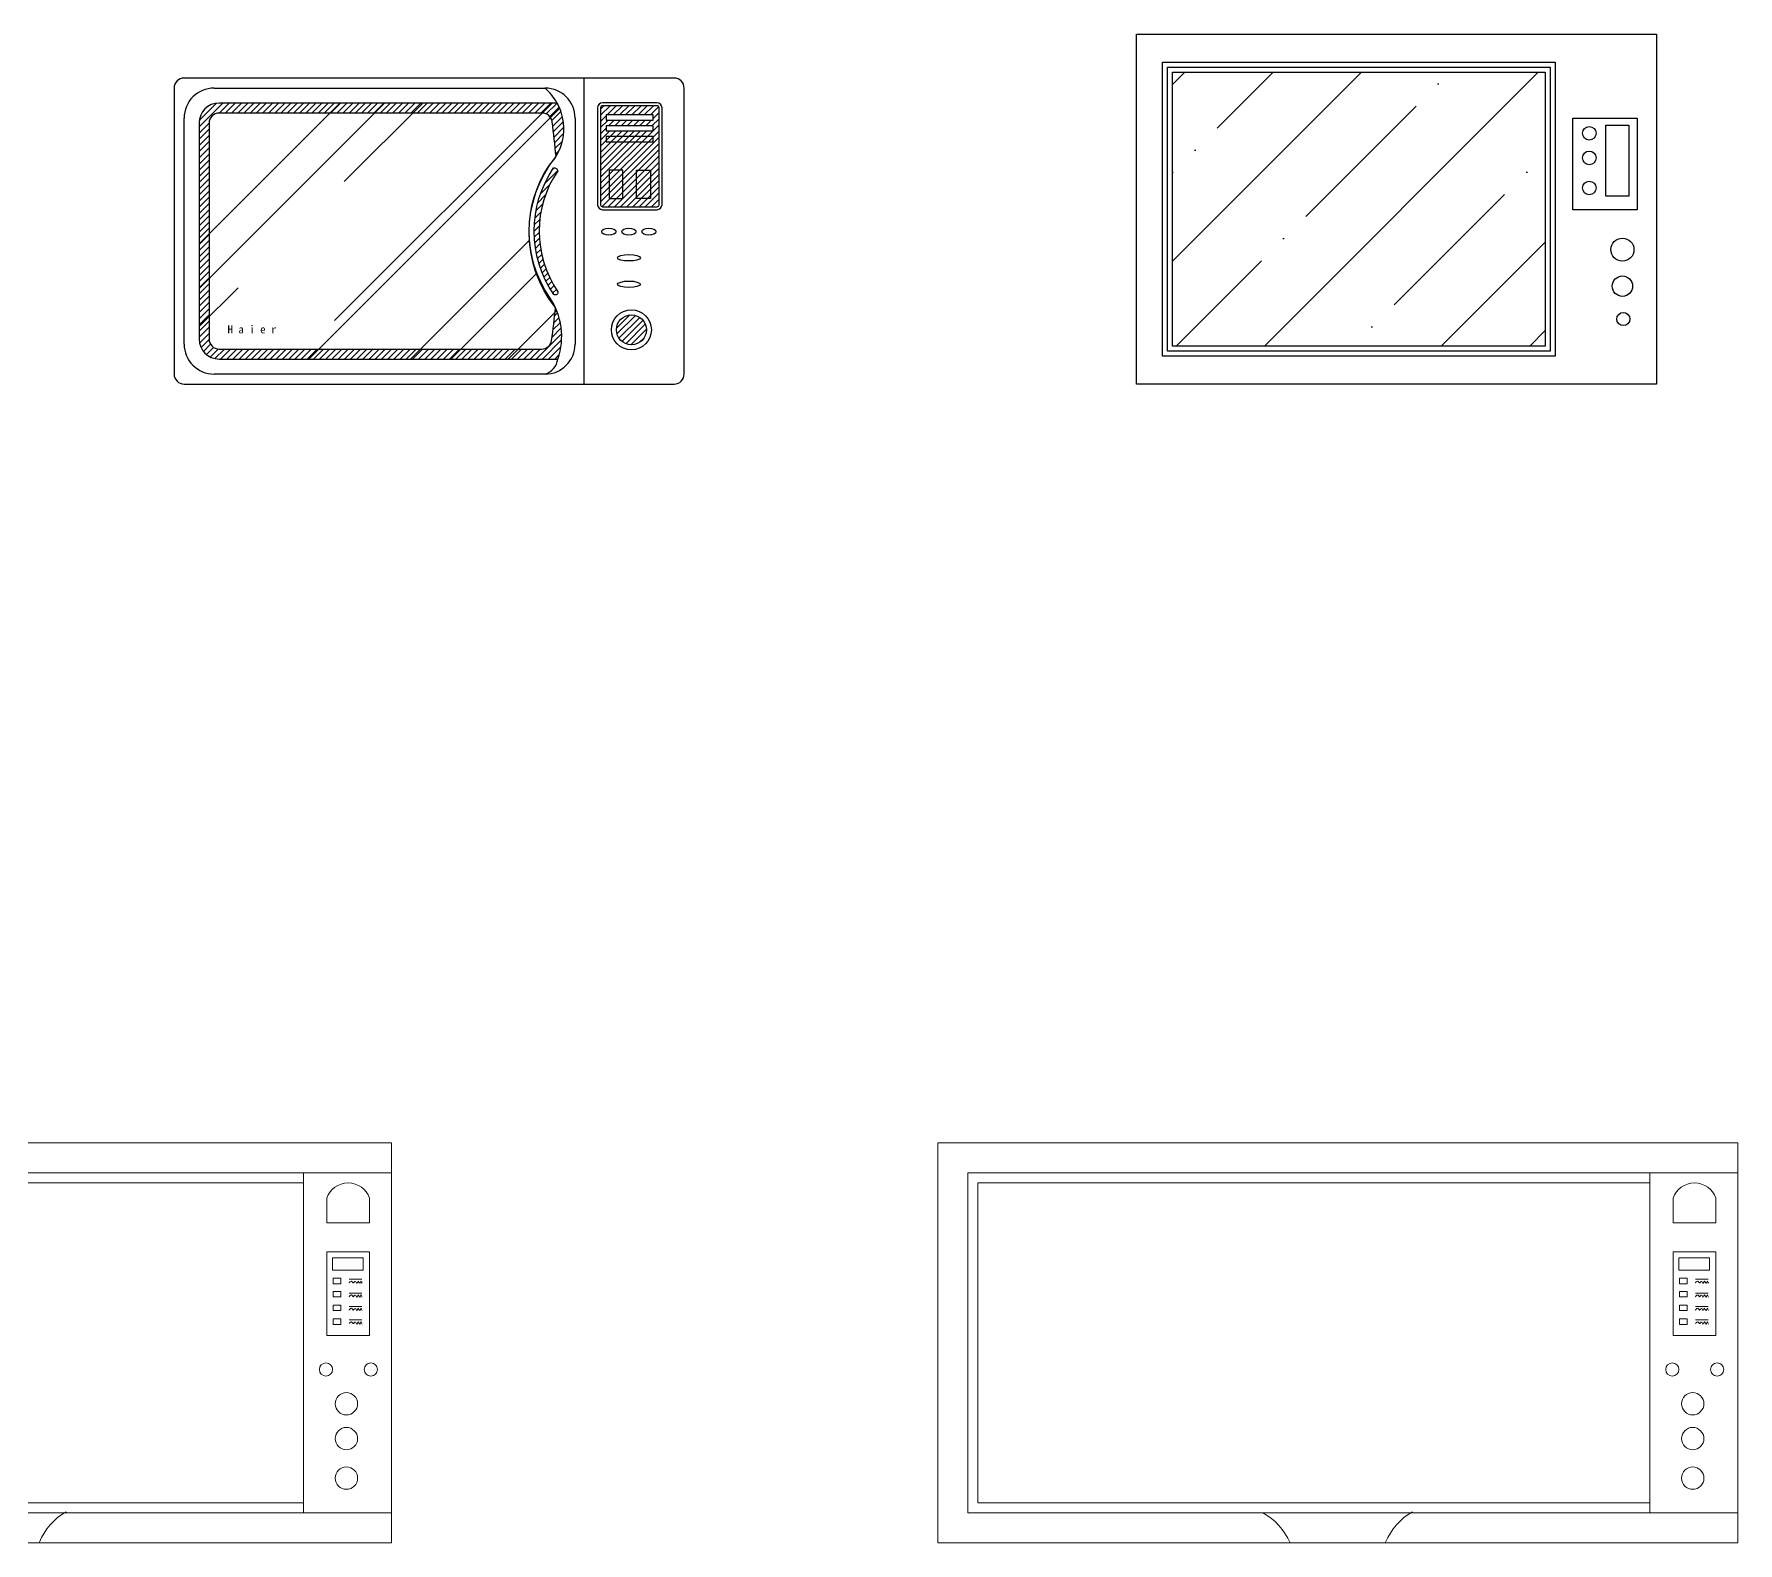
# Model space of a CAD drawing. Header units: millimetres. Extents: x 1738 to 17488, y 11313 to 20600.
# Drawn here: x 8532 to 10236, y 11313 to 12822 of the extents above; entities that cross this region are included whole.
import ezdxf
from ezdxf.enums import TextEntityAlignment as Align

# ---------------------------------------------------------------- set-up
doc = ezdxf.new("R2010")
doc.units = ezdxf.units.MM
doc.styles.add('STYLE4', font='', dxfattribs={"height": 4})
doc.styles.get('STYLE4').set_extended_font_data('SimHei')
pattern_1 = [(45, (-56719.12399005696, 1766.058679820957), (-3.093592167691145, 3.093592167691146), [])]

# ---------------------------------------------------------------- blocks, each defined once
blk = doc.blocks.new('A$C348476DE')
at = {"ltscale": 1000}
h = blk.add_hatch(dxfattribs=at)
h.set_pattern_fill('ANSI35', color=256, scale=500, style=0)
h.set_pattern_definition([(45, (17537.57009273749, -30450.00792729257), (-88.38834764831843, 88.38834764831844), []), (45, (17625.95844023747, -30450.00792729257), (-88.38834764831843, 88.38834764831844), [156.25, -31.25, 0, -31.25])])
h.paths.add_polyline_path([(408.6467634485234, 311.7492751608133), (36.15872130872594, 311.7492751608133), (36.15872130872594, 38.02100678478564), (408.6467634485234, 38.02100678478564)])
for points in [[(2.122813748428598e-05, 350.0000237975964), (520.0000212281375, 350.0000237975964), (520.0000212281375, 2.379759644099977e-05), (2.122813748428598e-05, 2.379759644099977e-05)], [(26.15872130872594, 321.7492751608133), (418.6467634485234, 321.7492751608133), (418.6467634485234, 28.02100678478564), (26.15872130872594, 28.02100678478564)], [(31.15872130872594, 316.7492751608133), (413.6467634485234, 316.7492751608133), (413.6467634485234, 33.02100678478564), (31.15872130872594, 33.02100678478564)], [(36.15872130872594, 311.7492751608133), (408.6467634485234, 311.7492751608133), (408.6467634485234, 38.02100678478564), (36.15872130872594, 38.02100678478564)], [(436.4253491917989, 265.7865996964156), (500.6999880477451, 265.7865996964156), (500.6999880477451, 174.2331973432792), (436.4253491917989, 174.2331973432792)], [(469.2465380540016, 258.9540625849968), (492.4950694974177, 258.9540625849968), (492.4950694974177, 187.8976680917312), (469.2465380540016, 187.8976680917312)]]:
    blk.add_lwpolyline(points, close=True, dxfattribs=at)
for centre, radius in [((452.8356911794181, 250.7552594410718), 6.832537111418787), ((452.8356911794181, 226.1588500092384), 6.832537111418787), ((452.8356911794181, 196.0964712357145), 6.832537111418787), ((485.9381020977526, 134.4108271634086), 11.54688593716128), ((485.9381020977526, 97.89972099426632), 10.20550820590506), ((486.8514426710681, 65.03963492092407), 6.583800788579538)]:
    blk.add_circle(centre, radius, dxfattribs=at)
blk = doc.blocks.new('A$C14096649')
at = {"ltscale": 1000}
h = blk.add_hatch(dxfattribs=at)
h.set_pattern_fill('ANSI31', color=256, scale=35, style=0)
h.set_pattern_definition(pattern_1)
edge = h.paths.add_edge_path()
edge.add_line((25.00001032073487, 260.9999952571688), (25.00001032073487, 44.99999525716885))
edge.add_arc((45.00001032073465, 44.99999525716862), 19.99999999999977, 179.9999999999993, 270.0000000000007)
edge.add_line((45.00001032073487, 24.99999525716885), (383.6341145443948, 24.99999525716885))
edge.add_arc((319.0878413897362, 47.89290298477921), 68.48581314681668, 340.4717092970284, 394.5516991194571)
edge.add_arc((472.3795492808088, 152.9999952571663), 117.3795389600784, 145.8175255024221, 214.3703208593909, ccw=False)
edge.add_arc((336.5964668424427, 255.3044595603877), 53.08505780350436, 316.7735619625465, 388.949896304145)
edge.add_line((383.0481923998086, 280.9999952571688), (45.00001032073487, 280.9999952571688))
edge.add_arc((45.00001032073509, 260.9999952571686), 20.00000000000023, 90.00000000000061, 179.9999999999993)
edge = h.paths.add_edge_path(flags=17)
edge.add_arc((-408.887734239046, 154.950172095097), 794.1338245469545, 5.252772229989985, 7.772761035989018)
edge.add_arc((368.0416639729171, 260.9999952572249), 9.999999999943983, 7.772761035626718, 89.99999999967562)
edge.add_line((368.0416639729738, 270.9999952571688), (45.00001032073487, 270.9999952571688))
edge.add_arc((45.0000103207351, 260.9999952571686), 10.00000000000023, 90.00000000000131, 179.9999999999987)
edge.add_line((35.00001032073487, 260.9999952571688), (35.00001032073487, 44.99999525716885))
edge.add_arc((45.00001032073442, 44.99999525716839), 9.999999999999545, 179.9999999999974, 270.0000000000026)
edge.add_line((45.00001032073487, 34.99999525716885), (367.4992912912785, 34.99999525716885))
edge.add_arc((367.4992912912898, 44.99999525716958), 10.00000000000073, 269.9999999999352, 351.9395019244766)
edge.add_arc((-408.8877342394139, 154.9501720940351), 794.1338245471068, 351.9395019246155, 354.3243187910753)
edge.add_arc((475.6567797073751, 151.68567758209), 120.6618274483701, 140.9802377138346, 218.5968533070696, ccw=False)
h = blk.add_hatch(dxfattribs=at)
h.set_pattern_fill('AR-RROOF', color=256, scale=150, angle=45, style=0)
h.set_pattern_definition([(45, (-52176.81636776023, 4346.699152535863), (127.2792206135786, 339.4112549695428), [2250, -300, 750, -150]), (45, (-52088.7815735025, 4540.799963971573), (-247.1338200246983, 35.00178566873412), [450, -49.5, 900, -112.5]), (45, (-52213.93947377252, 4489.888275726147), (480.4790578162591, 622.607520834755), [1200, -210, 600, -150])])
h.paths.add_polyline_path([(355.0001680319765, 152.8075787337457, -0.1506841736084051), (375.2770364103417, 218.9473845968332, 0.005394090625400558), (376.0524182276786, 219.7903600745794, -0.02032416972369061), (381.9111246323082, 227.6529650006141, 0.2695487141015423), (383.0481923998086, 280.9999952571688), (45.00001032073487, 280.9999952571688, 0.4142135623730885), (25.00001032073487, 260.9999952571688), (25.00001032073487, 44.99999525716885, 0.4142135623731149), (45.00001032073487, 24.99999525716885), (383.6341145443948, 24.99999525716885, 0.1950036927475438), (381.3529571552572, 76.41240440204456, -0.1724136271708928)])
h.paths.add_polyline_path([(56.61996866363188, 48.40720113659518), (104.668924747144, 48.40720113659518), (104.668924747144, 61.20201755128983), (56.61996866363188, 61.20201755128983)], flags=24)
h = blk.add_hatch(dxfattribs=at)
h.set_pattern_fill('ANSI31', color=256, scale=35, style=0)
h.set_pattern_definition(pattern_1)
h.paths.add_polyline_path([(484.8480437892067, 276.3713475740824, 0.4142135623730952), (482.8480437892067, 278.3713475740824), (428.4131633489378, 278.3713475740824, 0.4142135623730951), (426.4131633489378, 276.3713475740824), (426.4131633489378, 179.3883891110763, 0.4142135623730951), (428.4131633489378, 177.3883891110763), (482.8480437892067, 177.3883891110763, 0.4142135623730285), (484.8480437892067, 179.3883891110763)])
h.paths.add_polyline_path([(432.0131090716677, 253.173479095336), (432.0131090716677, 258.3169718011795), (478.8653130905805, 258.3169718011795), (478.8653130905805, 253.173479095336)], flags=16)
h.paths.add_polyline_path([(432.0131090716677, 263.9748268070416), (432.0131090716677, 269.1183195128851), (478.8653130905805, 269.1183195128851), (478.8653130905805, 263.9748268070562)], flags=16)
h = blk.add_hatch(dxfattribs=at)
h.set_pattern_fill('ANSI31', color=256, scale=35, style=0)
h.set_pattern_definition(pattern_1)
h.paths.add_polyline_path([(379.6207990785115, 89.55730428504648, 0.6909786354156621), (383.7478292772648, 92.38000188459591, -0.3083701127092349), (383.5495610539438, 213.3290809364134, 0.4447245139110041), (379.4132987321282, 216.1382327666088, 0.3083701127092335)])
h = blk.add_hatch(dxfattribs=at)
h.set_pattern_fill('ANSI31', color=256, scale=35, style=0)
h.set_pattern_definition(pattern_1)
h.paths.add_polyline_path([(472.2323668095851, 54.23300503219252, 1), (442.2323668095851, 54.23300503219252, 1)])
for p, q in [((1.032073487294838e-05, 295.9999952571688), (1.032073487294838e-05, 9.999995257168848)), ((500.0000103207349, 305.9999952571688), (10.00001032073487, 305.9999952571688)), ((40.00001032073487, 295.9999952571688), (370.9547927831227, 295.9999952571688)), ((410.0000103207349, -4.742831151816063e-06), (410.0000103207349, 305.9999952571688)), ((510.0000103207349, 9.999995257168848), (510.0000103207349, 295.9999952571688)), ((10.00001032073487, 39.99999525716885), (10.00001032073487, 265.9999952571688)), ((400.9547927831227, 265.9999952571688), (400.9547927831518, 39.99999525716885)), ((370.9547927831518, 9.999995257168848), (40.00001032073487, 9.999995257168848)), ((10.00001032073487, -4.742831151816063e-06), (500.0000103207349, -4.742831151816063e-06))]:
    blk.add_line(p, q, dxfattribs=at)
for points in [[(25.00001032073487, 260.9999952571688), (25.00001032073487, 44.99999525716885, 0.4142135623731017), (45.00001032073487, 24.99999525716885), (383.6341145443948, 24.99999525716885, 0.2404479283029119), (375.493768879729, 86.73460668549706, -0.308370112709235), (375.2770364103126, 218.9473845968187, 0.3257705409295931), (383.0481923998086, 280.9999952571688), (45.00001032073487, 280.9999952571688, 0.4142135623730885)], [(428.4131633489378, 174.3883891110763), (482.8480437892067, 174.3883891110763, 0.4142135623730743), (487.8480437892067, 179.3883891110763), (487.8480437892067, 276.3713475740824, 0.4142135623730951), (482.8480437892067, 281.3713475740824), (428.4131633489378, 281.3713475740824, 0.414213562373095), (423.4131633489378, 276.3713475740824), (423.4131633489378, 179.3883891110763, 0.4142135623731158)], [(428.4131633489378, 177.3883891110763), (482.8480437892067, 177.3883891110763, 0.4142135623730285), (484.8480437892067, 179.3883891110763), (484.8480437892067, 276.3713475740824, 0.4142135623730953), (482.8480437892067, 278.3713475740824), (428.4131633489378, 278.3713475740824, 0.414213562373095), (426.4131633489378, 276.3713475740824), (426.4131633489378, 179.3883891110763, 0.4142135623730951)], [(381.9111246329194, 227.6529650013563, 0.01099596859141748), (377.9497864628138, 262.3524407178938, 0.3750152199101854), (368.0416639729738, 270.9999952571688), (45.00001032073487, 270.9999952571688, 0.4142135623730818), (35.00001032073487, 260.9999952571688), (35.00001032073487, 44.99999525716885, 0.4142135623731217), (45.00001032073487, 34.99999525716885), (367.4992912912785, 34.99999525716885, 0.3735838358457474), (377.4004969430025, 43.5978088777938, 0.01040610218486782), (381.3529571551699, 76.41240440214642, -0.3522370824563742)], [(379.4132987321282, 216.1382327666088, -0.4447245139110237), (383.5495610539438, 213.3290809364134, 0.3083701127092349), (383.7478292772648, 92.38000188459591, -0.6909786354157034), (379.6207990785115, 89.55730428504648, -0.3083701127092349)]]:
    blk.add_lwpolyline(points, format="xyb", close=True, dxfattribs=at)
for points in [[(432.0131090716677, 263.9748268070562), (478.8653130905805, 263.9748268070562), (478.8653130905805, 269.1183195128851), (432.0131090716677, 269.1183195128851)], [(432.0131090716677, 253.173479095336), (478.8653130905805, 253.173479095336), (478.8653130905805, 258.3169718011795), (432.0131090716677, 258.3169718011795)], [(432.0131090716677, 242.3721313836304), (478.8653130905805, 242.3721313836304), (478.8653130905805, 247.5156240894739), (432.0131090716677, 247.5156240894739)], [(434.982078025052, 185.6036721889413), (448.8267602333144, 185.6036721889413), (448.8267602333144, 213.8105009150768), (434.982078025052, 213.8105009150768)], [(476.2791291131216, 185.6036721889413), (462.4344469048592, 185.6036721889413), (462.4344469048592, 213.8105009150768), (476.2791291131216, 213.8105009150768)]]:
    blk.add_lwpolyline(points, close=True, dxfattribs=at)
for radius in [20, 15]:
    blk.add_circle((457.2323668095851, 54.23300503219252), radius, dxfattribs=at)
for centre, radius, start, end in [((10.00001032073487, 295.9999952571688), 10, 90, 180), ((40.00001032073487, 265.9999952571688), 30.00000000000006, 90, 180), ((370.9547927831227, 265.9999952571688), 29.99999999999955, 0, 90), ((329.1095519548908, 249.8882368213981), 62.26811741181787, 29.97630893585312, 47.77706149914096), ((500.0000103207349, 295.9999952571688), 10, 0, 90), ((40.00001032073487, 39.99999525716885), 30, 180, 270), ((370.9547927831518, 39.99999525716885), 29.99999999999949, 270, 0), ((365.5805582150861, 27.40161188860839), 18.21259615155471, 287.1625377183115, 352.4225830367701), ((10.00001032073487, 9.999995257168848), 10, 180, 270), ((500.0000103207349, 9.999995257168848), 10, 270, 0)]:
    blk.add_arc(centre, radius, start, end, dxfattribs=at)
for centre, major_axis, ratio in [((434.7083808038078, 152.4021570131608), (-7.094498954204028, 0), 0.4923480912146768), ((454.7083808038078, 152.4021570131608), (-7.094498954204028, 0), 0.4923480912146768), ((474.7083808038078, 152.4021570131608), (-7.094498954204028, 0), 0.4923480912146768), ((454.7083808038078, 126.2961855760095), (-11.47793416470813, 0), 0.2793582498284136), ((454.7083808038078, 99.77471523960594), (-11.47793416470813, 0), 0.2793582498284136)]:
    blk.add_ellipse(centre, major_axis=major_axis, ratio=ratio, dxfattribs=at)
at = {"ltscale": 1000, "style": 'STYLE4'}
blk.add_text('H a i e r ', height=8, dxfattribs=at).set_placement((80.61276923957485, 50.68365901996913), align=Align.CENTER)
blk = doc.blocks.new('A$C457E556E')
at = {"lineweight": 5}
for p, q in [((1.9914070435334e-05, 399.999991830543), (380.0000199141432, 399.9999918306085)), ((1.9914070435334e-05, 399.999991830543), (750.0000199141796, 399.9999918306085)), ((1.991419412661344e-05, -8.169384273060132e-06), (1.9914070435334e-05, 399.999991830543)), ((749.9999399142762, -8.16936244518729e-06), (749.9999399142362, 399.9999518305949)), ((750.0000199142232, -8.169369721144903e-06), (750.0000199141796, 399.9999918306085)), ((749.9999399142362, 369.999951830624), (30.00001991409954, 369.9999518306095)), ((30.00001991409954, 369.9999518306095), (749.9999399142362, 369.999951830624)), ((30.00001991409954, 369.9999518306095), (30.00001991414319, 29.99999183063028)), ((30.00001991414319, 29.99999183063028), (30.00001991409954, 369.9999518306095)), ((40.00001991417957, 359.9999518306095), (661.959927366086, 359.9999518306095)), ((40.00001991422323, 39.9999918305939), (40.00001991417957, 359.9999518306095)), ((661.959927366006, 369.9999518306095), (661.9599273659624, 29.999991830623)), ((749.9999399142362, 369.999951830624), (749.9999399142362, 29.99999183063028)), ((685.0878098420071, 344.7064557336298), (685.0878098420471, 320.1862945433923)), ((728.0575202039327, 320.1862945433268), (728.057520203889, 344.7064557336444)), ((685.0878098420471, 320.1862945433923), (728.0575202039327, 320.1862945433268)), ((685.0878098419635, 290.9938014726094), (685.0878098420435, 207.3538191322032)), ((685.0878098419635, 290.9938014726094), (728.057520203849, 290.993801472544)), ((728.057520203849, 290.993801472544), (728.057520203809, 207.353819132225)), ((728.057520203849, 290.993801472544), (728.057520203809, 207.353819132225)), ((707.5589783267606, 263.6337064999416), (720.1614749095497, 263.6337064999561)), ((707.5589783267205, 249.8740340345639), (720.1614749095097, 249.8740340345566)), ((707.5589783267606, 236.5074637827229), (720.1614749095497, 236.5074637827447)), ((707.5589783267606, 222.944318619916), (720.1614749095497, 222.9443186199233)), ((728.057520203809, 207.353819132225), (685.0878098420435, 207.3538191322032)), ((661.959927366006, 39.99999183058662), (40.00001991422323, 39.9999918305939)), ((30.00001991414319, 29.99999183063028), (749.9999399142362, 29.99999183063028)), ((749.9999399142362, 29.99999183063028), (30.00001991414319, 29.99999183063028)), ((1.991419412661344e-05, -8.169384273060132e-06), (349.9999799142824, -8.169376997102518e-06)), ((1.991419412661344e-05, -8.169384273060132e-06), (749.9999399142762, -8.16936244518729e-06))]:
    blk.add_line(p, q, dxfattribs=at)
for points in [[(691.0557372515941, 284.9628222663841), (721.6658697504972, 284.9628222663623), (721.6658697504172, 272.8965791015753), (691.0557372515141, 272.896579101568)], [(691.4584917415959, 264.8524328611848), (699.1110248662808, 264.8524328611629), (699.1110248662008, 259.2215542969743), (691.4584917415959, 259.2215542970034)], [(691.4584917415959, 251.5795558581767), (699.1110248662008, 251.5795558581767), (699.1110248662808, 245.9486772940536), (691.4584917415959, 245.9486772940318)], [(691.4584917415959, 237.9044834452316), (699.1110248662808, 237.9044834453043), (699.1110248662008, 232.2736048811594), (691.4584917415959, 232.2736048811303)], [(691.4584917415123, 224.2294110323082), (699.1110248662008, 224.2294110323592), (699.1110248662808, 218.5985324683161), (691.4584917415959, 218.5985324682651)]]:
    blk.add_lwpolyline(points, close=True, dxfattribs=at)
for centre, radius in [((684.3504486628299, 173.4482890348181), 6.584712020321601), ((729.1887341285546, 173.4482890349054), 6.584712020321601), ((704.7915248327845, 139.2075484874831), 11.1941056512478), ((704.7915248326717, 104.3083843463928), 11.1941056512478), ((704.7915248327263, 64.79987418269138), 11.1941056512478)]:
    blk.add_circle(centre, radius, dxfattribs=at)
for centre, radius, start, end in [((706.572665022868, 337.24036073757), 22.74514402317612, 19.16259590930671, 160.8374040906933), ((245.7715248821296, -24.01839786472283), 61.35227323119889, 23.04682548570365, 61.69823217237228), ((454.5658438791979, -22.50409613565444), 61.35227323119889, 119.1328400359564, 157.7842467054112)]:
    blk.add_arc(centre, radius, start, end, dxfattribs=at)
at = {"lineweight": 5, "start_tangent": (-0.9941882257414568, 0.1076558024309614), "end_tangent": (0.8946762425053427, -0.4467151453628152)}
for points in [[(707.8854745379103, 260.0116150010463), (709.853848089846, 261.7806939827524), (711.6253941772775, 260.0116150010244), (713.5937677292968, 261.5841666801671), (715.365313816641, 259.6184651791364), (716.743204975628, 261.7806939827378), (718.1210961345714, 259.6184651791218), (719.6958147577388, 261.7806939827451), (720.6800509879067, 259.6184651791218)], [(707.8854745379504, 246.2519425356977), (709.8538480898897, 248.0210215173747), (711.6253941773175, 246.251942535705), (713.5937677292532, 247.8244942148185), (715.3653138167247, 245.8587927137805), (716.7432049757081, 248.0210215174038), (718.1210961346114, 245.8587927137805), (719.6958147578189, 248.0210215174038), (720.6800509878667, 245.8587927138024)], [(707.8854745378703, 232.8853722837839), (709.853848089806, 234.6544512654827), (711.6253941773175, 232.8853722837985), (713.5937677293368, 234.4579239629484), (715.3653138166846, 232.4922224619177), (716.743204975588, 234.6544512655191), (718.1210961345278, 232.4922224619322), (719.6958147576952, 234.6544512655191), (720.6800509879067, 232.4922224619177)], [(707.8854745378267, 219.3222271209843), (709.853848089806, 221.0913061027195), (711.6253941773175, 219.3222271209916), (713.5937677293368, 220.8947788000687), (715.365313816641, 218.9290772991471), (716.743204975628, 221.0913061026613), (718.1210961344914, 218.9290772991108), (719.6958147577352, 221.0913061026613), (720.680050987823, 218.9290772991399)]]:
    blk.add_spline(points, degree=3, dxfattribs=at)
blk = doc.blocks.new('A$C417B1F75')
at = {"lineweight": 5}
for p, q in [((799.9999515945419, 369.9999550431849), (30.00003159438347, 369.999955043163)), ((30.00003159438347, 369.999955043163), (30.00003159446715, 29.9999950430747)), ((40.00003159429616, 359.9999550431339), (711.9599390462718, 359.9999550431339)), ((40.00003159437983, 39.9999950430747), (40.00003159429616, 359.9999550431339)), ((711.9599390462718, 369.9999550431048), (711.9599390462317, 29.99999504314746)), ((735.0878215221892, 344.7064589462125), (735.0878215222692, 320.1862977558803)), ((778.057531883991, 320.1862977559094), (778.0575318838673, 344.7064589461543)), ((735.0878215222692, 320.1862977558803), (778.057531883991, 320.1862977559094)), ((735.0878215222692, 290.9938046851703), (735.0878215222692, 207.3538223447931)), ((735.0878215222692, 290.9938046851703), (778.0575318838673, 290.9938046851703)), ((778.0575318838673, 290.9938046851703), (778.057531883951, 207.3538223448004)), ((778.0575318838673, 290.9938046851703), (778.057531883951, 207.3538223448004)), ((757.55899000707, 263.6337097125024), (770.1614865897718, 263.633709712517)), ((757.5589900070263, 249.8740372471248), (770.1614865898155, 249.8740372471393)), ((757.5589900069863, 236.5074669952619), (770.1614865897718, 236.5074669952692)), ((757.5589900070263, 222.9443218324623), (770.1614865898155, 222.9443218324695)), ((778.057531883951, 207.3538223448004), (735.0878215222692, 207.3538223447931)), ((711.9599390463118, 39.99999504314019), (40.00003159437983, 39.9999950430747)), ((30.00003159446715, 29.9999950430747), (799.9999515944619, 29.9999950430747)), ((3.159447805956006e-05, -4.956925295118708e-06), (399.9999915942608, -4.956918019161094e-06))]:
    blk.add_line(p, q, dxfattribs=at)
for points in [[(3.159439074806869e-05, -4.956896191288251e-06), (799.9999515945419, -4.956867087457795e-06), (799.9999515945456, 399.9999550431194), (3.159439074806869e-05, 399.9999550431776)], [(30.00003159438347, 369.9999550431266), (799.9999515946256, 369.999955043214), (799.9999515945419, 29.99999504320567), (30.00003159438347, 29.99999504320567)], [(741.0557489318599, 284.962825478894), (771.6658814305156, 284.9628254789377), (771.6658814305192, 272.8965823140561), (741.0557489318599, 272.8965823140998)], [(741.4585034216143, 264.8524360736874), (749.1110365462155, 264.852436073651), (749.1110365463028, 259.2215575096079), (741.4585034216143, 259.2215575096079)], [(741.4585034216143, 251.5795590707521), (749.1110365462991, 251.579559070723), (749.1110365462191, 245.948680506629), (741.4585034216143, 245.948680506629)], [(741.4585034216143, 237.9044866578579), (749.1110365462991, 237.9044866578579), (749.1110365462991, 232.2736080936038), (741.4585034215343, 232.2736080936256)], [(741.4585034216143, 224.2294142449346), (749.1110365462991, 224.2294142449346), (749.1110365462155, 218.5985356807896), (741.4585034216179, 218.5985356808187)]]:
    blk.add_lwpolyline(points, close=True, dxfattribs=at)
for centre, radius in [((734.3504603430702, 173.4482922473208), 6.584712020321601), ((779.1887458085621, 173.4482922473862), 6.584712020321601), ((754.7915365129084, 139.2075516999566), 11.1941056512478), ((754.7915365130248, 104.3083875588591), 11.1941056512478), ((754.7915365130248, 64.79987739519402), 11.1941056512478)]:
    blk.add_circle(centre, radius, dxfattribs=at)
for centre, radius, start, end in [((756.5726767031665, 337.2403639502108), 22.74514402317612, 19.16259590930671, 160.8374040906933), ((295.771536562308, -24.01839465213288), 61.35227323119889, 23.04682548570365, 61.69823217237228), ((504.5658555594346, -22.5040929231227), 61.35227323119889, 119.1328400359564, 157.7842467054112)]:
    blk.add_arc(centre, radius, start, end, dxfattribs=at)
at = {"lineweight": 5, "start_tangent": (-0.9941882257414568, 0.1076558024309614), "end_tangent": (0.8946762425053427, -0.4467151453628152)}
for points in [[(757.885486217885, 260.0116182135489), (759.8538597697843, 261.780697195255), (761.6254058575432, 260.0116182135562), (763.5937794095225, 261.5841698927279), (765.3653254969904, 259.618468391719), (766.7432166558501, 261.7806971952405), (768.1211078147971, 259.6184683916681), (769.6958264379609, 261.7806971952405), (770.6800626681361, 259.6184683917263)], [(757.885486217885, 246.2519457481858), (759.8538597698644, 248.0210247298628), (761.6254058575432, 246.2519457481931), (763.5937794094425, 247.8244974273721), (765.3653254969468, 245.8587959263123), (766.7432166558938, 248.021024729921), (768.1211078147971, 245.858795926305), (769.695826438001, 248.0210247299283), (770.6800626682161, 245.8587959263268)], [(757.8854862178887, 232.8853754963375), (759.853859769828, 234.65445447808), (761.6254058574996, 232.885375496352), (763.5937794095225, 234.4579271754365), (765.3653254969504, 232.4922256744931), (766.7432166558938, 234.6544544780509), (768.1211078147971, 232.4922256744858), (769.695826438001, 234.65445447808), (770.6800626681361, 232.4922256745003)], [(757.8854862178887, 219.3222303335815), (759.8538597697843, 221.0913093152803), (761.6254058575432, 219.3222303335815), (763.5937794095626, 220.8947820126878), (765.3653254969104, 218.9290805116716), (766.7432166558501, 221.0913093152876), (768.1211078147971, 218.9290805116716), (769.6958264379609, 221.0913093152803), (770.6800626681325, 218.929080511657)]]:
    blk.add_spline(points, degree=3, dxfattribs=at)

msp = doc.modelspace()

# ---------------------------------------------------------------- block references
for name, p in [('A$C348476DE', (9634.440466187381, 12471.8234444296)), ('A$C14096649', (8672.235679129702, 12471.8234682272)), ('A$C457E556E', (8139.706179007171, 11312.90677866101)), ('A$C417B1F75', (9435.86377783737, 11312.90677866101))]:
    msp.add_blockref(name, p)

doc.saveas('drawing.dxf')
